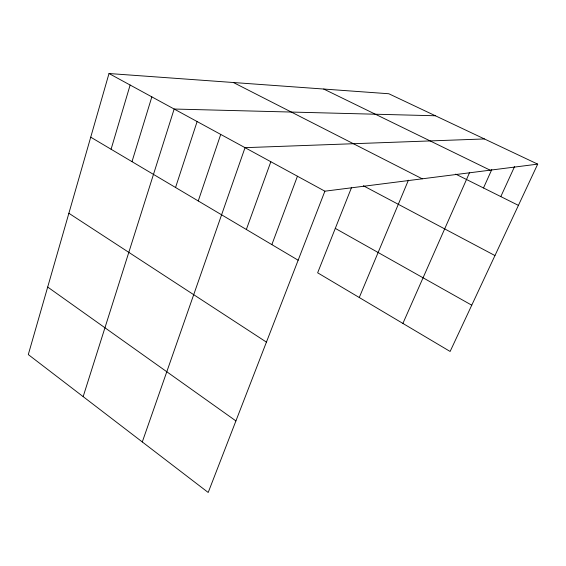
<?xml version="1.0" encoding="UTF-8"?>
<svg xmlns="http://www.w3.org/2000/svg" width="566" height="566" viewBox="0 0 566 566"><rect width="100%" height="100%" fill="white"/><g stroke="black" fill="none" stroke-linecap="round" stroke-linejoin="round"><path stroke-width="0.85" d="M537.7 164.133L388.8 93.744L109.005 73.523L28.3 354.578L208.203 492.477L324.884 191.188L537.7 164.133L450.119 351.465L317.646 272.805L351.62 187.304M111.085 149.254L130.13 85.034M131.998 161.657L151.844 96.871M83.16 396.632L174.158 109.033L435.395 115.768M175.552 187.495L197.117 121.549M198.249 200.958L220.726 134.418M142.285 441.954L245.036 147.669L484.425 138.946M246.351 229.492L270.838 161.727M271.857 244.618L297.44 176.231M359.261 297.518L408.411 180.186M402.893 323.419L469.667 172.34M483.498 187.969L491.783 169.581M500.804 196.593L514.551 166.623M323.71 89.039L490.149 170.175M455.701 174.109L518.421 205.373M233.376 82.509L422.236 178.814M363.315 185.74L494.953 255.563M109.005 73.523L324.884 191.188M335.298 228.395L471.754 305.194M90.73 137.177L298.148 260.219M68.875 213.269L266.43 342.119M47.693 287.054L235.916 420.913"/></g></svg>
